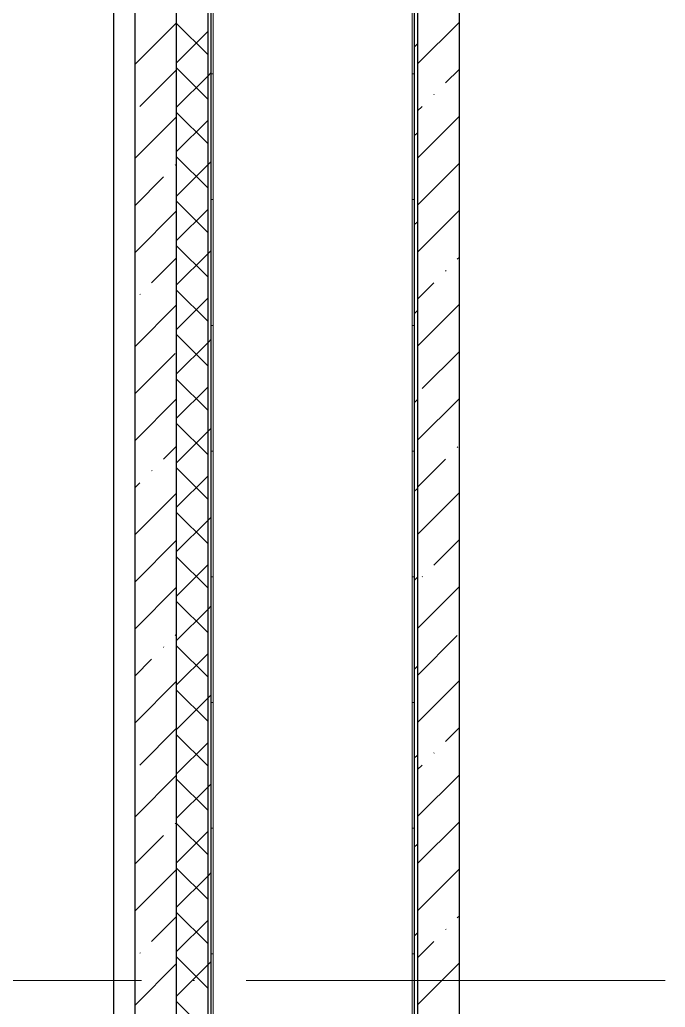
# Model space of a CAD drawing. Header units: millimetres. Extents: x -259809 to 472825, y -397243 to 31861.
# Drawn here: x -177466 to -174384, y -338252 to -333540 of the extents above; entities that cross this region are included whole.
import ezdxf

# ---------------------------------------------------------------- set-up
doc = ezdxf.new("R2010")
doc.units = ezdxf.units.MM
doc.linetypes.add('ADSK_Линия сетки', pattern=[25, 20, -2.5, 0, -2.5])
for name, color, linetype, lineweight in [('Ограждение', 252, 'Continuous', 9), ('Оси', 252, 'Continuous', 9), ('Стены внутренние', 252, 'Continuous', 18), ('Стены наружные', 252, 'Continuous', 18)]:
    doc.layers.add(name, color=color, linetype=linetype, lineweight=lineweight)
pattern_1 = [(0, (-204731, -798.36), (0, 600), []), (90, (-204731, -798.36), (-600, 4e-14), [])]

# ---------------------------------------------------------------- blocks, each defined once
blk = doc.blocks.new('подвал')
at = {"layer": 'Ограждение', "true_color": 0x636466}
h = blk.add_hatch(dxfattribs=at)
h.set_pattern_fill('FP_22', color=251, style=0, pattern_type=2)
h.set_pattern_definition(pattern_1)
h.paths.add_polyline_path([(-175582, 12376.9), (-175582, 22696.9), (-175592, 22686.9), (-175592, 12386.9)])
h = blk.add_hatch(dxfattribs=at)
h.set_pattern_fill('FP_22', color=251, style=0, pattern_type=2)
h.set_pattern_definition(pattern_1)
h.paths.add_polyline_path([(-176542, 13686.9), (-176542, 20561.9), (-176552, 20551.9), (-176552, 13696.9)])
at = {"layer": 'Ограждение', "color": 251, "true_color": 0x636466}
for p, q in [((-175592, 22686.9), (-175592, 12386.9)), ((-176542, 13686.9), (-176542, 20561.9))]:
    blk.add_line(p, q, dxfattribs=at)
at = {"layer": 'Оси', "color": 251, "linetype": 'ADSK_Линия сетки', "ltscale": 100, "true_color": 0x636466}
blk.add_line((-174384.1, 14561.9), (-244527.8, 14561.9), dxfattribs=at)
at = {"layer": 'Стены внутренние', "color": 251, "lineweight": 30, "true_color": 0x636466}
blk.add_line((-176567, 13711.9), (-176567, 20536.9), dxfattribs=at)
at = {"layer": 'Стены внутренние', "color": 251, "linetype": 'Continuous', "lineweight": 9, "true_color": 0x636466}
for p, q in [((-176567, 18979.5), (-176717, 19129.5)), ((-176717, 18942.5), (-176567, 19092.5)), ((-176567, 18767.3), (-176717, 18917.3)), ((-176717, 18730.4), (-176567, 18880.4)), ((-176567, 18555.2), (-176717, 18705.2)), ((-176717, 18518.2), (-176567, 18668.2)), ((-176567, 18343.1), (-176717, 18493.1)), ((-176717, 18306.1), (-176567, 18456.1)), ((-176567, 18130.9), (-176717, 18280.9)), ((-176717, 18094), (-176567, 18244)), ((-176567, 17918.8), (-176717, 18068.8)), ((-176717, 17881.9), (-176567, 18031.9)), ((-176567, 17706.7), (-176717, 17856.7)), ((-176717, 17669.7), (-176567, 17819.7)), ((-176567, 17494.5), (-176717, 17644.5)), ((-176717, 17457.6), (-176567, 17607.6)), ((-176567, 17282.4), (-176717, 17432.4)), ((-176717, 17245.5), (-176567, 17395.5)), ((-176567, 17070.3), (-176717, 17220.3)), ((-176717, 17033.3), (-176567, 17183.3)), ((-176567, 16858.1), (-176717, 17008.1)), ((-176717, 16821.2), (-176567, 16971.2)), ((-176567, 16646), (-176717, 16796)), ((-176717, 16609.1), (-176567, 16759.1)), ((-176567, 16433.9), (-176717, 16583.9)), ((-176717, 16396.9), (-176567, 16546.9)), ((-176567, 16221.7), (-176717, 16371.7)), ((-176717, 16184.8), (-176567, 16334.8)), ((-176567, 16009.6), (-176717, 16159.6)), ((-176717, 15972.7), (-176567, 16122.7)), ((-176567, 15797.5), (-176717, 15947.5)), ((-176717, 15760.5), (-176567, 15910.5)), ((-176567, 15585.3), (-176717, 15735.3)), ((-176717, 15548.4), (-176567, 15698.4)), ((-176567, 15373.2), (-176717, 15523.2)), ((-176717, 15336.3), (-176567, 15486.3)), ((-176567, 15161.1), (-176717, 15311.1)), ((-176717, 15124.1), (-176567, 15274.1)), ((-176567, 14948.9), (-176717, 15098.9)), ((-176717, 14912), (-176567, 15062)), ((-176567, 14736.8), (-176717, 14886.8)), ((-176717, 14699.9), (-176567, 14849.9)), ((-176567, 14524.7), (-176717, 14674.7)), ((-176717, 14487.7), (-176567, 14637.7)), ((-176567, 14312.5), (-176717, 14462.5))]:
    blk.add_line(p, q, dxfattribs=at)
at = {"layer": 'Стены наружные', "color": 251, "lineweight": 30, "true_color": 0x636466}
for p, q in [((-175367, 12111.9), (-175367, 22911.9)), ((-175582, 22696.9), (-175582, 12376.9)), ((-175567, 22711.9), (-175567, 12361.9)), ((-176552, 13696.9), (-176552, 20551.9)), ((-177017, 14111.9), (-177017, 20386.9)), ((-176717, 13861.9), (-176717, 20386.9)), ((-176917, 20136.9), (-176917, 14111.9))]:
    blk.add_line(p, q, dxfattribs=at)
at = {"layer": 'Стены наружные', "color": 251, "linetype": 'Continuous', "lineweight": 9, "true_color": 0x636466}
for p, q in [((-175567, 18936.4), (-175367, 19136.4)), ((-176917, 18933.4), (-176717, 19133.4)), ((-175582, 19016.9), (-175567, 19031.9)), ((-176892.2, 18733.7), (-176717, 18908.9)), ((-175432.9, 18845.9), (-175367, 18911.9)), ((-176567, 18880.4), (-176552, 18895.4)), ((-175489, 18789.8), (-175486.6, 18792.2)), ((-175567, 18711.9), (-175545.1, 18733.7)), ((-176917, 18484.4), (-176717, 18684.4)), ((-175567, 18487.4), (-175367, 18687.4)), ((-175582, 18592.6), (-175567, 18607.6)), ((-176723.8, 18453.1), (-176721.4, 18455.4)), ((-176567, 18456.1), (-176552, 18471.1)), ((-175567, 18262.9), (-175367, 18462.9)), ((-176917, 18259.9), (-176779.9, 18396.9)), ((-176917, 18035.4), (-176717, 18235.4)), ((-175567, 18038.4), (-175367, 18238.4)), ((-175582, 18168.3), (-175567, 18183.3)), ((-176836.1, 17891.8), (-176717, 18010.9)), ((-176567, 18031.9), (-176552, 18046.9)), ((-175376.8, 18004), (-175367, 18013.9)), ((-175432.9, 17947.9), (-175430.5, 17950.3)), ((-175567, 17813.9), (-175489, 17891.8)), ((-176892.2, 17835.7), (-176889.8, 17838)), ((-176917, 17586.4), (-176717, 17786.4)), ((-175567, 17589.4), (-175367, 17789.4)), ((-175582, 17744.1), (-175567, 17759.1)), ((-176567, 17607.6), (-176552, 17622.6)), ((-176917, 17361.9), (-176723.8, 17555)), ((-175545.1, 17386.7), (-175367, 17564.8)), ((-176917, 17137.4), (-176717, 17337.4)), ((-175582, 17319.8), (-175567, 17334.8)), ((-175567, 17140.3), (-175367, 17340.3)), ((-176567, 17183.3), (-176552, 17198.3)), ((-176779.9, 17049.9), (-176717, 17112.9)), ((-175376.8, 17106), (-175374.4, 17108.4)), ((-175567, 16915.8), (-175432.9, 17049.9)), ((-176836.1, 16993.8), (-176833.7, 16996.1)), ((-176917, 16912.9), (-176892.2, 16937.6)), ((-176917, 16688.4), (-176717, 16888.4)), ((-175582, 16895.5), (-175567, 16910.5)), ((-175567, 16691.3), (-175367, 16891.3)), ((-176567, 16759.1), (-176552, 16774.1)), ((-176917, 16463.9), (-176717, 16663.9)), ((-175489, 16544.8), (-175367, 16666.8)), ((-175582, 16471.3), (-175567, 16486.3)), ((-175545.1, 16488.6), (-175542.8, 16491)), ((-176917, 16239.4), (-176717, 16439.4)), ((-175567, 16242.3), (-175367, 16442.3)), ((-176567, 16334.8), (-176552, 16349.8)), ((-176723.8, 16208), (-176717, 16214.8)), ((-175567, 16017.8), (-175376.8, 16208)), ((-176779.9, 16151.9), (-176777.6, 16154.2)), ((-176917, 16014.8), (-176836.1, 16095.7)), ((-175582, 16047), (-175567, 16062)), ((-176917, 15790.3), (-176717, 15990.3)), ((-175567, 15793.3), (-175367, 15993.3)), ((-176567, 15910.5), (-176552, 15925.5)), ((-176892.2, 15590.6), (-176717, 15765.8)), ((-175432.9, 15702.9), (-175367, 15768.8)), ((-175489, 15646.7), (-175486.6, 15649.1)), ((-175582, 15622.7), (-175567, 15637.7)), ((-175567, 15568.8), (-175545.1, 15590.6)), ((-176917, 15341.3), (-176717, 15541.3)), ((-175567, 15344.3), (-175367, 15544.3)), ((-176567, 15486.3), (-176552, 15501.3)), ((-175567, 15119.8), (-175367, 15319.8)), ((-176723.8, 15310), (-176721.4, 15312.3)), ((-176917, 15116.8), (-176779.9, 15253.8)), ((-175582, 15198.5), (-175567, 15213.5)), ((-176917, 14892.3), (-176717, 15092.3)), ((-175567, 14895.3), (-175367, 15095.3)), ((-176567, 15062), (-176552, 15077)), ((-176836.1, 14748.7), (-176717, 14867.8)), ((-175376.8, 14861), (-175367, 14870.8)), ((-175432.9, 14804.8), (-175430.5, 14807.2)), ((-175582, 14774.2), (-175567, 14789.2)), ((-175567, 14670.8), (-175489, 14748.7)), ((-176892.2, 14692.6), (-176889.8, 14694.9)), ((-176917, 14443.3), (-176717, 14643.3)), ((-176567, 14637.7), (-176552, 14652.7)), ((-175567, 14446.3), (-175367, 14646.3))]:
    blk.add_line(p, q, dxfattribs=at)

msp = doc.modelspace()

# ---------------------------------------------------------------- block references
msp.add_blockref('подвал', (0, -352686.9))

doc.saveas('drawing.dxf')
